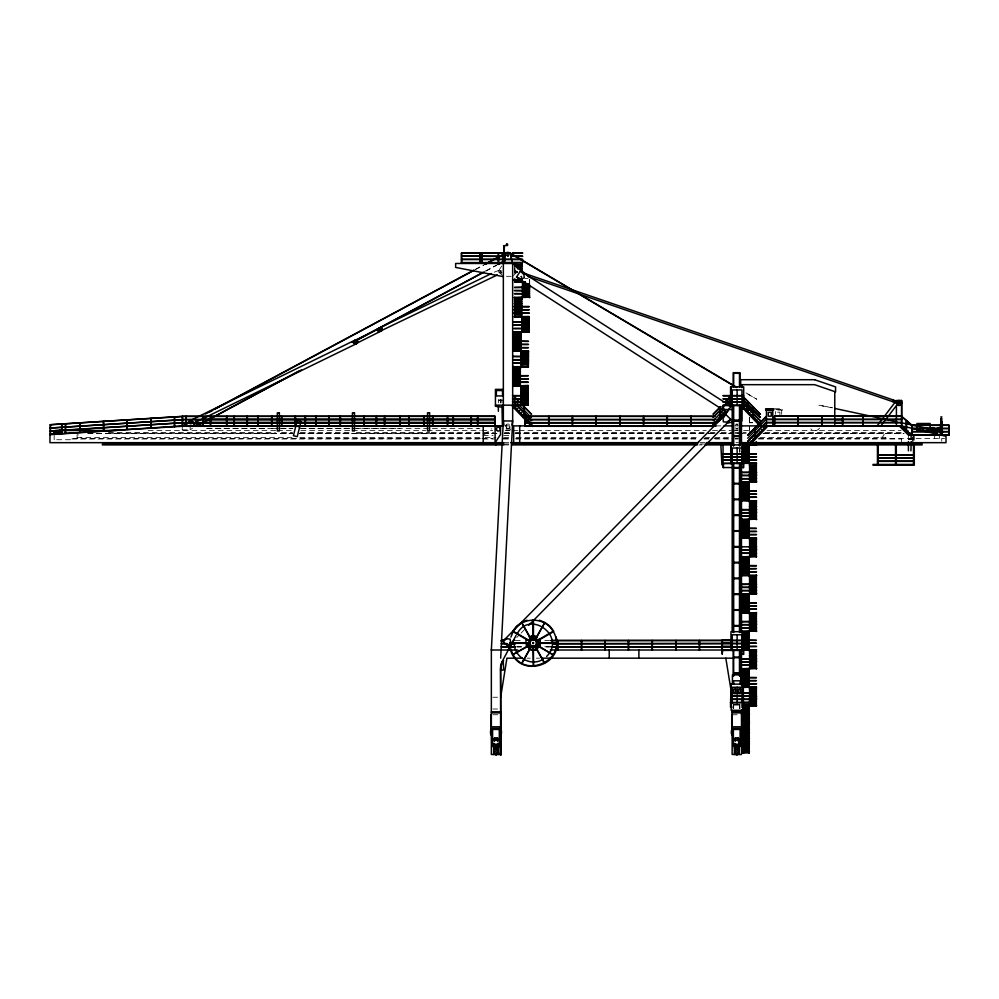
<?xml version="1.0" encoding="UTF-8"?>
<svg xmlns="http://www.w3.org/2000/svg" width="999" height="999" viewBox="0 0 999 999"><rect width="100%" height="100%" fill="white"/><g stroke="black" fill="none" stroke-linecap="round" stroke-linejoin="round"><path stroke-width="0.75" stroke-dasharray="5 3.75" d="M514.473 271.204C515.946 267.907 513.898 274.475 516.183 270.866M514.622 272.165L517.607 271.853M517.519 272.19L514.685 271.853M752.572 422.577L749.525 422.577M499.225 269.942L501.698 266.059M517.07 272.04L512.662 276.311M749.575 422.739L752.572 422.777M516.72 637.512L519.992 634.165M521.091 633.054L525.449 628.608M484.403 434.615L491.533 428.796M182.268 429.832L190.16 429.832L192.482 428.234M515.022 270.379L515.359 270.317M475.299 269.405L483.516 264.997M475.387 269.58L483.616 265.185M485.701 270.954L496.703 265.047M485.801 271.129L496.803 265.235M494.218 272.19L501.261 269.393A1.911 1.911 0 0 1 502.085 269.955M399.088 428.471L399.875 428.346M477.797 428.471L478.583 428.346M880.906 437.55L882.866 436.75L883.678 434.79L885.726 434.79L885.726 438.424M514.497 271.953L517.607 272.065M514.735 272.577L517.519 272.577M506.443 276.311L511.113 276.311M520.354 276.411L521.703 276.411M525.074 278.571L528.059 278.571M498.326 399.912L502.197 399.912M498.351 400.362L502.235 400.362M774.587 408.766L782.479 408.766L782.479 410.089L774.587 410.089M775.898 409.428L782.479 409.428M504.82 425.886L510.851 425.886M716.121 425.886L720.966 425.886M734.827 425.886L738.099 425.886M206.493 428.346L279.72 428.384M281.243 428.384L292.27 428.384M301.149 428.384L479.82 428.384M207.268 428.346L268.132 428.384M271.491 428.346L292.907 428.359M300.249 428.359L332.355 428.384M335.09 428.346L354.67 428.359M356.193 428.359L395.954 428.384M148.152 430.494L275.986 430.631M277.547 430.494L291.571 430.494M300.924 430.631L350.811 430.494M352.372 430.494L425.636 430.631M427.197 430.631L480.207 430.631M481.755 430.631L492.669 430.494M505.144 430.631L511.376 430.494M512.937 430.494L517.619 430.631M519.168 430.494L706.243 430.631M712.474 430.494L718.718 430.494M720.279 430.631L731.181 430.494M732.742 430.631L737.424 430.631M743.656 430.494L749.887 430.631M767.045 430.631L901.11 430.631M108.466 432.867L275.299 432.867M281.543 432.867L292.457 432.867M300.249 432.867L350.137 432.867M356.381 432.867L429.657 432.867M431.218 432.867L493.581 432.867M504.495 432.867L509.178 432.867M515.409 432.867L708.741 432.867M710.301 432.867L714.984 432.867M721.216 432.867L733.691 432.867M735.252 432.867L741.483 432.867M743.044 432.867L746.166 432.867M764.872 432.867L902.085 432.867M108.466 433.079L275.299 433.079M281.543 433.079L292.457 433.079M300.249 433.079L350.137 433.079M356.381 433.079L429.657 433.079M431.218 433.079L493.581 433.079M504.495 433.079L509.178 433.079M515.409 433.079L708.741 433.079M710.301 433.079L714.984 433.079M721.216 433.079L733.691 433.079M735.252 433.079L741.483 433.079M743.044 433.079L746.166 433.079M764.872 433.079L902.085 433.079M87.887 433.341L292.17 433.341M299.288 433.354L498.763 433.354M504.258 433.341L509.677 433.354M515.172 433.341L702.921 433.354M708.541 433.341L713.224 433.341M720.067 433.354L745.966 433.341M763.124 433.341L903.958 433.354M87.887 433.541L292.17 433.541M299.288 433.491L498.763 433.491M504.258 433.541L509.677 433.491M515.172 433.541L702.921 433.491M708.541 433.541L713.224 433.541M720.067 433.491L745.966 433.541M763.124 433.541L903.958 433.491M483.216 435.576L493.131 435.576M503.808 435.477L509.54 435.477M77.098 437.562L291.983 437.562M299.762 437.562L483.504 437.562M485.064 437.562L495.966 437.562M503.758 437.562L509.989 437.562M516.233 437.562L699.325 437.562M704.882 437.562L709.552 437.562M714.859 437.562L730.394 437.562M759.902 437.562L885.726 437.562M480.394 438.424L71.803 438.424L71.803 439.735L53.072 439.735M481.93 438.424L492.844 438.424M503.346 438.424L510.002 438.424M515.809 438.424L698.801 438.424M703.983 438.424L712.836 438.424M714.235 438.424L733.678 438.424M735.052 438.424L738.336 438.424M758.553 438.424L944.579 438.424M71.803 438.998L495.092 438.998M503.346 438.998L509.927 438.998M515.809 438.998L697.901 438.998M704.133 438.998L708.791 438.998M715.009 438.998L733.678 438.998M735.227 438.998L738.336 438.998M758.553 438.998L901.635 438.998M908.428 439.023L912.949 439.023M908.428 439.498L912.949 439.498M503.771 442.669L510.002 442.669M700.174 442.669L705.032 442.669M735.913 442.669L738.573 442.669M503.771 444.006L510.014 444.006M700.436 444.006L703.558 444.006M503.771 444.905L510.014 444.905M698.875 444.905L701.997 444.905M515.197 640.421L521.466 640.421M544.792 640.421L549.562 640.421M516.758 646.753L521.466 646.753M544.792 646.753L549.562 646.753M516.758 646.952L521.466 646.952M546.341 646.952L549.562 646.952M527.072 658.179L530.219 658.179M536.376 658.179L539.535 658.179M492.907 697.252L497.564 697.227M733.678 704.507L739.485 704.507M733.678 705.107L739.485 705.107M492.907 709.003L497.564 709.028M492.907 714.747L500.674 714.735M732.142 714.772L741.47 714.735M832.279 407.804L818.581 405.132L832.279 407.792M746.078 392.894L756.805 399.25L745.966 393.069M515.022 272.028L514.485 271.316M502.347 275.387L498.938 272.04M500.636 271.204L501.473 272.927M941.732 438.424L941.732 441.258M939.572 434.84L939.572 438.461M934.577 434.802L934.577 438.461M914.297 435.202L914.297 440.984M913.511 434.802L913.511 440.984M913.148 436.888L913.148 441.496M912.674 436.888L912.674 441.496M911.225 433.828L911.225 441.57M910.913 433.828L910.913 441.57M908.441 433.828L908.403 441.57M901.635 438.424L901.635 442.669M781.693 410.089L781.693 414.398M779.907 414.76L779.907 412.175L776.922 412.175L776.922 414.76M775.374 411.526L775.374 414.398M749.6 417.832L749.6 432.005M749.587 417.719L749.387 429.383M749.35 417.719L749.375 429.27M741.47 704.008L741.47 707.704M739.959 448.913L739.959 452.023M739.959 704.02L739.959 708.766M739.485 448.913L739.485 452.297M739.485 704.02L739.485 708.678M733.678 704.02L733.678 708.678M733.204 704.02L733.204 708.766M578.159 437.562L578.159 438.424M529.67 279.245L529.67 283.753M529.445 279.308L529.445 282.867M521.703 279.108L521.703 276.036L521.503 277.947M514.935 268.344L514.935 274.737M514.735 267.932L514.735 275.362M514.51 267.932L514.51 275.362M501.998 399.912L501.998 402.972M500.749 399.912L500.749 402.859M500.487 399.912L500.487 402.859M498.364 399.912L498.364 402.859M190.16 425.886L190.16 429.832M182.268 425.886L182.268 430.157M77.098 438.424L77.098 434.79L78.284 434.79A2.76 2.76 0 0 0 81.044 437.562M54.171 435.439L54.171 439.735M819.617 428.096A5.557 5.557 0 0 1 810.838 428.871M738.261 430.032A3.796 3.796 0 0 1 735.351 430.032M738.136 427.859A1.873 1.873 0 0 1 735.489 427.859M735.489 425.212A1.873 1.873 0 0 1 738.136 425.212M737.774 428.871A2.522 2.522 0 0 1 735.838 428.871M735.838 424.2A2.522 2.522 0 0 1 737.774 424.2M510.689 429.208A3.796 3.796 0 0 1 504.495 427.984M501.898 272.652A1.911 1.911 0 0 1 499.05 272.252A1.911 1.911 0 0 1 499.8 269.48M499.812 270.866C500.462 274.375 502.747 268.831 499.812 270.866M506.518 427.672A1.873 1.873 0 0 0 509.727 427.247A1.873 1.873 0 0 0 507.754 424.675A1.873 1.873 0 0 0 506.518 427.672M505.993 428.072A2.522 2.522 0 0 0 510.339 427.497A2.522 2.522 0 0 0 507.667 424.026A2.522 2.522 0 0 0 505.993 428.072"/><path stroke-width="1.5" d="M740.634 442.669L946.003 442.669L946.003 436.301L901.635 425.886L901.635 400.487L896.415 400.487L877.11 425.886M937.324 430.969C935.926 428.646 934.34 432.942 936.612 432.242M500.674 658.179L512.674 420.966L512.662 263.474L510.477 254.895A2.56 2.56 0 0 0 505.519 254.895L503.346 263.474L503.346 420.966L491.346 650.012L517.732 650.012M461.513 253.209L503.134 253.097L502.984 262.587M742.045 743.019L748.838 743.006M522.14 414.872L523.601 416.808M750.948 414.872L752.409 416.808M936.026 431.381C937.724 432.654 936.026 430.307 935.638 431.955M512.012 425.137L512.662 420.966L503.346 420.966L503.983 425.137M500.674 697.227L506.918 658.179L522.452 658.179M540.022 643.406L538.948 646.765M934.777 433.803L935.489 431.093L937.099 431.306M58.904 432.005L59.653 431.843L58.941 432.13M192.607 423.027L192.52 421.566M355.444 342.058L353.721 342.894L353.634 341.433A1.911 1.911 0 0 1 357.355 342.195L357.255 342.682A1.911 1.911 0 0 1 356.281 343.781L193.032 423.439M934.827 433.653L935.351 431.206M174.45 426.373L174.438 416.895L182.405 416.308L494.917 416.146L494.905 426.286M182.53 425.886L182.455 416.308L182.268 426.286L49.95 434.278L49.95 442.669L503.771 442.669M182.467 419.667L50.325 428.034L182.467 419.667L494.917 419.667M50.4 431.193L182.492 422.727L50.325 430.981M382.093 330.194L381.98 328.571M892.569 401.623L893.156 399.937M539.285 646.191L540.022 642.744L538.948 639.385M539.56 646.328L540.334 642.719L539.21 639.21M510.914 637.1L513.286 631.193M539.385 646.628L540.334 643.069L539.385 639.522M895.279 402.56L895.966 400.899M509.927 643.743L510.526 642.307M508.541 650.012L511.101 644.505M523.351 416.808L525.174 416.733M721.116 416.67L722.552 414.81M752.16 416.808L753.983 416.733L752.197 416.358M755.793 437.45L757.23 435.589M539.21 646.927L539.997 645.254M516.033 635.464L502.135 661.575L500.836 668.319M50.287 434.253L50.325 424.662L182.467 416.508M59.853 431.993L58.267 430.482L55.619 430.482L54.171 431.993L54.171 434.016L61.763 433.541L61.738 423.951L61.588 433.541M50.275 424.775L174.5 416.795M174.563 426.773L174.613 416.795M498.376 262.962L498.414 252.997L498.576 262.587M531.431 645.716L521.89 663.199L531.843 645.953M534.615 640.197L544.567 622.951L535.027 640.434M901.523 416.371L774.4 416.158M842.694 416.258L842.681 426.286M722.152 643.244L731.505 643.244M899.562 426.286L908.516 435.202L949.05 435.202L948.975 425.224L911.837 425.224M727.047 412.475L516.483 277.123L520.392 271.041L730.956 406.406M728.608 410.04L727.06 412.462L723.651 409.041L723.001 406.693L725.074 404.77L729.557 405.656M940.921 424.875C941.62 427.26 942.032 424.25 940.921 423.651L941.807 423.651L941.807 424.875M936.65 431.968L935.876 432.117M880.943 425.886L896.415 405.532L896.415 425.886M512.699 631.218L516.471 626.311L521.378 622.552L527.085 620.179M513.224 631.53C521.316 616.42 545.142 616.42 553.234 631.53M546.628 656.48C566.808 636.226 529.57 609.365 517.207 633.803M718.581 421.553L732.142 405.169M713.611 424.138L712.362 425.886M714.148 423.763C709.877 423.776 715.346 425.025 715.396 422.265M715.933 421.903C711.663 421.915 717.132 423.164 717.182 420.404M717.719 420.03C713.448 420.042 718.918 421.291 718.968 418.544M719.505 418.169C715.234 418.181 720.704 419.43 720.766 416.67M723.089 414.435C718.805 414.448 724.275 415.696 724.337 412.949M743.468 450.512L744.717 448.638M746.503 446.778L745.254 448.638M748.288 444.917L747.04 446.403L748.226 446.665M750.074 443.044L748.825 444.543L749.387 463.536M751.86 441.183L750.611 442.669L750.948 443.818M752.397 440.809C748.126 440.821 753.596 442.07 753.646 439.31M754.183 438.948C749.912 438.961 755.381 440.209 755.444 437.45M757.766 435.214C753.483 435.227 758.965 436.476 759.015 433.716M759.552 433.341C755.269 433.366 760.751 434.615 760.801 431.855M761.338 431.481C757.067 431.493 762.537 432.742 762.587 429.995M763.124 429.62C758.853 429.632 764.322 430.881 764.372 428.121M764.909 427.747C760.639 427.772 766.108 429.008 766.171 426.261M507.967 646.39L510.501 642.345L510.139 639.06L506.855 638.761L502.847 641.37L507.979 646.415L514.535 639.735M725.661 414.36L723.039 418.506L723.351 421.828L726.673 422.09L730.769 419.38L725.636 414.348L502.822 641.358L504.02 640.309M911.775 431.718L949.038 431.643L911.987 431.568M53.047 434.078L54.583 432.604L53.259 434.078M514.522 290.697L522.427 290.784M513.998 328.484L528.946 328.321M529.133 313.149L514.123 313.187M513.261 356.506L528.434 356.718M513.498 341.046L528.321 341.471M513.374 363.062L528.546 363.249M513.498 347.552L528.508 347.664L513.498 347.764M513.261 379.195L528.271 378.983M513.261 375.924L528.271 375.736M528.196 395.154L520.891 395.317M723.151 453.871L749.063 454.021M756.355 453.971L743.418 453.558M756.543 460.052L723.151 460.189M749.387 472.677L756.468 472.415M756.468 472.502L742.082 472.627M741.97 491.146L756.355 491.271M756.393 475.661L742.045 475.536M741.895 494.243L756.58 494.155L741.97 494.018M741.895 497.477L756.543 497.277M756.393 490.959L741.97 490.859M741.857 512.812L756.393 512.962M756.393 516.121L741.895 515.934L756.468 515.834M741.857 528.421L756.355 528.583M741.97 531.63L756.58 531.468M742.045 550.149L756.393 550.274M756.468 534.677L741.97 534.69M741.97 565.784L756.355 565.884M742.045 565.759L748.838 565.809M741.97 572.102L756.393 571.89M742.082 584.54L756.468 584.328M741.895 587.462L756.393 587.574M741.97 606.243L756.58 606.068L741.97 605.943M741.97 609.402L756.393 609.203M742.045 602.996L749.063 603.246M756.355 603.184L741.97 602.784M742.082 624.725L756.355 624.85M742.045 627.921L756.468 628.059M749.387 621.89L756.393 621.715M756.355 640.496L742.419 640.084M749.387 659.203L756.58 658.99L742.082 659.153M742.082 662.037L756.393 662.187M756.543 646.503L742.419 646.615M741.97 677.697L756.355 677.797M741.97 684.015L756.58 683.84M756.393 677.484L741.97 677.384M742.045 680.769L756.468 680.631L741.97 680.556M749.487 693.006L730.631 692.869M756.393 699.487L730.631 699.4M743.668 729.07L749.45 729.07M741.97 733.703L748.825 733.653M749.275 732.279L743.506 732.317M743.481 741.758L749.45 741.583M713.548 425.886L726.086 412.799M742.582 452.547L767.032 427.035L766.708 425.749M720.579 406.581L713.049 414.31L720.891 406.68M724.824 402.16L731.293 395.542M725.137 402.26L730.519 396.74M721.653 408.641L713.049 417.47L723.026 407.629M725.898 404.22L731.293 398.701M726.211 404.32L730.519 399.9M723.788 409.59L713.386 420.729M728.046 405.169L731.293 401.86M747.727 435.139L766.27 416.421L747.926 435.352M747.727 438.249L765.971 419.48M528.733 625.274L730.793 419.405M184.553 425.886L189.298 421.228M938.96 435.489L942.344 432.005L938.523 428.159L935.576 435.489M936.075 430.844L936.55 430.881M936.038 431.343L935.776 432.005M514.735 264.435L521.928 264.635M529.632 287.512L522.202 287.537M514.597 299.063L521.815 299.263M522.027 332.168L521.703 316.671M528.508 351.061L513.374 350.999L528.546 350.999L528.309 366.745L513.261 366.745M513.374 368.219L520.554 368.419M749.387 465.209L756.468 465.034M742.045 483.678L749.063 483.866M742.082 520.966L749.063 521.166M742.045 558.291L749.063 558.478M742.045 595.591L749.063 595.779M749.387 614.435L756.468 614.26M742.082 670.192L749.063 670.391M742.045 720.741L748.838 720.729M742.045 726.223L748.838 726.198M530.344 644.467L513.099 654.42L530.581 644.879M535.864 641.283L553.109 631.318M536.101 641.683L553.346 631.73M205.319 414.061L473.926 270.142M484.89 264.26L506.818 252.522M209.528 412.05L212.263 410.577M215.01 409.103L474.026 270.317M484.99 264.448L506.918 252.697M298.601 371.228L196.191 426.236L196.84 425.736A3.159 3.159 0 0 0 197.665 422.689L197.352 421.928A3.159 3.159 0 0 0 196.84 421.266M352.26 342.47L482.954 272.427M498.089 264.31L504.957 260.627M196.903 425.974L301.448 369.942M355.107 341.183L484.428 271.865M498.176 264.498L505.057 260.801M379.72 328.122L354.732 340.584A1.636 1.636 0 0 0 353.971 342.782A1.636 1.636 0 0 0 356.156 343.531L381.156 331.031M354.608 340.347L189.96 420.691L191.421 420.591M491.433 273.551L379.795 327.759A1.911 1.911 0 0 0 378.821 328.858L378.721 329.345A1.911 1.911 0 0 0 380.007 331.281L497.29 274.962M379.17 330.182L380.631 329.483L379.058 329.058M51.886 434.203C54.258 432.929 61.876 427.609 60.489 434.203M529.37 637.087L532.879 635.963L536.475 636.738M529.532 637.35L532.892 636.276L536.338 637.025M501.136 641.121L506.88 638.473M49.975 434.677L182.268 425.886L187.762 423.551M529.67 636.912L533.229 635.963L536.775 636.912M542.707 659.49C530.781 666.87 513.836 657.092 514.26 643.069M529.97 636.738L533.578 635.963L537.087 637.087M530.119 637.025L533.553 636.276L536.913 637.35M356.281 343.781L354.82 343.868A1.911 1.911 0 0 1 353.534 341.92M513.086 395.691L531.63 414.373L513.349 395.716M513.086 398.863L531.331 417.632M742.969 396.803L760.439 414.373L742.232 395.592M760.102 420.791L742.232 401.923M726.997 423.251L732.142 422.077M394.418 426.011L334.365 425.861M941.358 424.925L941.358 425.711M938.523 428.746L938.523 429.533M513.811 325.199L528.933 325.087M513.261 382.355L528.184 382.355M756.468 478.833L741.895 478.696L756.468 478.533M756.393 528.271L741.97 528.171M756.393 531.431L741.97 531.331M756.393 565.571L741.97 565.471M756.393 602.946L741.97 602.984M741.895 627.847L756.468 627.747M756.393 640.259L551.011 640.421M535.302 649.55L531.793 649.725M535.402 649.85L531.718 650.037M477.797 426.011L478.583 425.886M524.487 416.733L524.288 406.968L524.1 416.733M747.939 411.263L747.727 401.486L747.552 411.263M752.946 406.993L753.271 416.733M532.317 639.822L534.128 639.822M534.128 646.328L532.317 646.328M935.951 430.831L936.662 430.844M535.064 649.937L531.381 649.937M529.058 322.128L513.998 322.252M756.393 453.733L723.051 453.771M756.468 502.347L749.412 502.335M756.468 539.647L749.412 539.635M756.468 576.947L749.412 576.947M756.468 651.56L749.412 651.56M756.468 688.873L749.412 688.86M534.665 649.725L531.143 649.55M748.838 500.524L749.6 500.524L749.6 519.542M748.838 537.824L749.6 537.824L749.787 556.855M749.6 538.199L748.838 538.199L748.838 519.168M749.6 575.499L748.838 575.499L748.838 556.48M748.838 649.737L749.6 649.737L749.787 668.768M748.838 687.05L749.6 687.05L749.6 706.068M749.6 687.424L748.838 687.424L748.838 668.393M503.583 245.654L504.67 245.654M503.583 246.778L504.67 246.778M512.45 252.997L522.602 252.997M512.45 253.209L522.602 253.209M512.45 256.156L522.602 256.156M512.45 256.368L522.602 256.368M522.602 259.315L461.438 259.415L522.602 259.528M461.451 262.587L522.827 262.587L461.451 262.962L461.451 253.097L503.196 253.097L503.346 262.962M514.735 264.885L521.703 264.885M516.108 266.421L521.703 266.421M516.133 266.808L521.703 266.808M517.47 268.344L521.703 268.344M517.494 268.731L521.928 268.856M520.354 270.654L521.703 270.654M514.735 279.87L521.703 279.87M512.662 280.032L521.041 280.032M514.735 280.257L521.703 280.257M525.349 281.793L514.497 281.793L525.262 282.18M528.071 283.716L522.477 283.716L528.046 284.103M529.445 285.639L522.477 286.026L529.445 286.026M514.522 287.25L522.277 287.25M522.427 287.487L514.635 287.675M522.202 288.074L529.67 288.074M529.445 289.485L522.477 289.86L529.445 289.86M514.522 290.409L522.277 290.409M529.445 291.396L522.477 291.783L529.445 291.783M529.445 293.319L522.477 293.706L529.445 293.706M514.522 293.569L522.277 293.569M514.522 293.781L522.277 293.781M529.445 295.242L522.477 295.629L529.445 295.629M514.635 299.5L521.59 299.5M514.635 301.036L521.59 301.036M514.635 301.423L521.59 301.423M514.635 302.959L521.59 302.959M514.41 303.471L521.815 303.471M514.635 304.882L521.59 304.882M514.635 305.269L521.59 305.269M514.123 306.468L529.045 306.468M514.123 306.681L528.946 306.893M514.635 307.192L521.59 307.192M514.635 308.728L521.59 308.728M514.41 309.116L521.815 309.116M514.123 309.715L529.045 309.715M514.123 309.927L529.045 309.927M514.635 310.652L521.59 310.652M514.635 311.026L521.59 311.026M514.635 312.562L521.703 312.837M514.123 312.974L529.045 312.974M514.635 314.485L521.59 314.485M514.635 314.872L521.59 314.872M513.886 332.168L529.058 332.168L529.17 316.795M529.17 316.745L513.998 316.795L528.946 316.471M521.977 318.331L528.946 318.331M521.977 318.718L528.946 318.718M521.977 320.254L528.946 320.254M521.977 320.642L528.946 320.642M514.01 321.84L528.933 321.84M521.977 322.565L528.946 322.565M521.977 324.101L528.946 324.101M521.977 324.475L528.946 324.475M528.933 325.299L513.973 325.199M521.977 326.011L528.946 326.011M521.977 326.398L528.946 326.398M521.977 327.934L528.946 327.934M514.01 328.559L529.17 328.659M521.977 329.857L528.946 329.857M521.977 330.244L528.946 330.244M513.773 332.105L529.17 332.168M513.998 333.703L520.966 333.703M513.998 334.091L520.966 334.091M513.998 335.627L520.966 335.627M513.998 336.014L520.966 336.014M513.998 337.55L520.966 337.55M513.773 338.049L521.191 338.049M513.998 339.46L520.966 339.46M513.998 339.847L520.966 339.847M513.498 341.258L528.546 341.258M513.998 341.77L520.966 341.77M513.998 343.306L520.966 343.306M513.773 343.693L521.191 343.693M513.498 344.305L528.546 344.443L513.498 344.518M513.998 345.229L520.966 345.229M513.998 345.617L520.966 345.617M513.998 347.153L521.103 347.227M513.998 349.076L520.966 349.076M513.998 349.463L520.966 349.463M521.353 352.909L528.309 352.909M521.353 353.296L528.309 353.296M521.353 354.832L528.309 354.832M521.353 355.219L528.309 355.219M513.386 356.418L528.309 356.418M521.353 357.142L528.309 357.142M521.353 358.678L528.309 358.678M521.353 359.066L528.309 359.066M513.386 359.677L528.309 359.677M513.386 359.89L528.546 359.99M521.353 360.602L528.309 360.602M521.066 361.114L528.533 361.114M521.353 362.525L528.309 362.525M513.386 362.924L528.309 362.899M521.353 364.448L528.309 364.448M521.353 364.822L528.309 364.822M513.149 366.695L528.546 366.745M513.374 368.668L520.329 368.668M513.374 370.204L520.329 370.204M513.374 370.592L520.329 370.592M513.374 372.127L520.329 372.127M513.374 372.515L520.329 372.515M733.678 373.301L739.485 373.301M513.374 374.051L520.329 374.051M513.374 374.438L520.329 374.438M513.261 375.636L528.184 375.636M513.374 375.974L520.329 375.974M513.374 376.348L520.329 376.348M513.374 377.897L520.329 377.897M513.149 378.271L520.554 378.271M513.261 378.883L528.184 378.883M513.374 379.807L520.329 379.807M513.374 380.194L520.329 380.194M513.374 381.73L520.329 381.73M513.261 382.142L528.184 382.142M513.374 383.653L520.329 383.653M513.374 384.041L520.329 384.041M520.929 387.45L528.109 387.45M521.116 387.887L528.071 387.887M503.346 389.373L495.442 389.373L495.442 406.268L503.346 407.367M521.116 389.423L528.071 389.423M521.116 389.797L528.071 389.797M521.116 391.346L528.071 391.346M520.891 391.845L528.296 391.845M521.116 393.256L528.071 393.256M521.116 393.643L528.071 393.643M512.562 395.579L528.271 395.579M723.151 395.579L743.506 395.579M512.562 395.791L528.271 395.791M723.151 395.791L743.506 395.791M521.116 397.103L528.071 397.103M520.891 397.49L528.309 397.49M512.562 398.751L528.271 398.751M723.151 398.751L743.506 398.751M512.562 398.951L528.271 398.951M723.151 398.951L743.506 398.951M521.116 399.413L528.071 399.413M521.116 400.949L528.071 400.949M521.116 401.336L528.071 401.336M512.562 401.91L528.271 401.91M723.151 401.91L743.506 401.91M512.562 402.11L528.271 402.11M723.151 402.11L743.506 402.11M521.116 402.872L528.071 402.872M521.116 403.246L528.071 403.246M521.116 404.795L528.071 404.795M495.442 405.169L528.309 405.169L512.662 405.544L512.337 406.318L531.143 425.949L532.33 425.949L531.081 424.2M743.693 405.169L723.051 405.169L723.051 409.503L732.142 409.503M723.051 405.569L743.293 405.569M514.448 407.03C518.731 407.043 513.249 408.291 513.199 405.544M743.256 407.03L745.042 407.03L743.256 407.405M516.233 408.903C520.516 408.916 515.047 410.164 514.985 407.405M745.042 408.903C749.325 408.916 743.855 410.164 743.793 407.405M741.47 409.103L743.693 409.103L743.693 386.85L730.556 386.85L730.556 405.169M765.671 409.615L773.576 409.615M518.031 410.764C522.302 410.776 516.833 412.025 516.77 409.278M746.827 410.764C751.111 410.776 745.641 412.025 745.579 409.278M519.817 412.624C524.088 412.649 518.618 413.886 518.568 411.138M748.626 412.624C752.896 412.649 747.427 413.886 747.364 411.138M521.603 414.498C525.874 414.51 520.404 415.759 520.354 412.999M750.411 414.498C754.682 414.51 749.213 415.759 749.163 412.999M524.95 416.308L714.66 416.308M721.303 416.296L719.505 416.296L721.303 416.67M774.362 416.258L901.523 416.158M182.33 416.408L495.029 416.408M523.389 416.358L714.76 416.408M940.783 416.933L941.945 416.933M753.983 418.231C758.253 418.244 752.784 419.493 752.734 416.733M525.174 418.593L526.96 418.231L525.174 418.231L523.926 416.733M202.997 419.305L494.917 419.305M766.845 419.318L901.523 419.318M182.405 419.468L494.917 419.505M524.95 419.468L714.66 419.468M766.845 419.53L901.523 419.53M524.95 419.667L714.66 419.667M834.789 419.667L842.582 419.667M526.96 420.092C531.243 420.104 525.774 421.353 525.711 418.593M733.678 420.092L739.485 420.092M755.768 420.092C760.052 420.104 754.57 421.353 754.52 418.593M906.33 420.616L906.543 431.343M733.678 420.704L739.485 420.704M732.142 420.966L741.87 420.966L741.87 408.866M941.945 435.314L941.945 421.728L940.783 421.728L940.783 434.765M528.746 421.953C533.029 421.965 527.559 423.214 527.497 420.467M757.554 421.953C761.837 421.965 756.368 423.214 756.305 420.467M941.945 422.327L940.783 422.327L941.945 422.44L941.895 421.728M202.997 422.465L297.739 422.465M300.811 422.465L494.917 422.465M766.845 422.477L901.523 422.477M182.405 422.627L494.917 422.664M524.95 422.627L714.66 422.627M766.845 422.689L901.523 422.689M182.43 422.827L494.917 422.827M524.95 422.827L714.66 422.827M834.789 422.827L842.582 422.827M530.544 423.826C534.815 423.838 529.345 425.087 529.283 422.327M759.34 423.826C763.623 423.838 758.154 425.087 758.091 422.327M940.783 424.288L941.945 424.288M949.05 425.324L911.837 425.424L901.373 416.346M182.268 425.886L503.346 425.886M716.295 425.886L513.661 425.886L513.661 442.669M723.913 425.886L733.428 425.886M740.908 425.886L901.635 425.886M206.543 425.861L268.431 425.886M270.766 425.861L295.654 425.874M298.763 425.874L332.655 425.886M502.397 425.986L501.998 406.044M182.268 426.286L495.092 426.286M714.809 426.286L524.95 426.286L524.95 416.408M949.05 434.802L910.189 434.802L901.635 426.286L759.952 425.749M755.232 437.45L754.869 427.684L754.869 437.45M931.493 427.709L933.865 427.709M911.837 428.384L949.038 428.484L911.837 428.583M915.933 429.133L919.929 429.133M935.888 430.319L927.522 430.319L927.522 427.847L922.676 427.847L922.676 430.631M116.97 430.494L59.291 430.494M918.256 430.631L938.523 430.494M60.14 432.817L61.938 432.817M54.733 433.067L56.881 433.067M60.14 433.129L61.414 433.129M733.678 435.901L739.485 435.901M733.678 436.501L739.485 436.501M755.981 437.075L754.183 437.45L755.981 437.45M510.714 442.669L698.626 442.669M706.405 442.669L733.254 442.669M750.611 443.044L748.825 442.669M750.898 443.069L756.355 443.069M503.771 444.006L102.398 444.006L102.398 444.905L503.771 444.905M511.575 444.006L697.314 444.006M705.119 444.006L731.655 444.006M741.021 444.006L922.089 444.006L922.089 444.905L705.119 444.905M742.082 444.555L756.593 444.93M511.575 444.905L697.314 444.905M742.082 446.428L749.063 446.353M742.082 446.803L748.838 446.803M742.082 448.289L748.838 448.289M742.082 448.663L748.838 448.663M743.406 450.162L748.838 450.162M742.931 450.512L749.063 450.649M908.403 450.836L908.403 441.57M910.913 450.836L911.225 441.57M742.082 452.023L748.838 452.023M742.082 452.397L748.838 452.397M742.082 454.258L748.838 454.258M878.233 454.845L913.511 454.845M878.233 455.057L913.511 455.057M742.082 455.756L748.838 455.756M742.082 456.131L749.063 456.131M723.151 456.83L756.58 456.855L723.151 457.03M742.082 457.617L748.838 457.617M742.082 457.992L748.838 457.992M878.233 458.017L913.511 458.017M878.233 458.216L913.511 458.216M742.082 459.478L748.838 459.478M723.151 459.99L756.455 459.877M878.233 461.176L913.511 461.176M742.082 461.351L748.838 461.351M878.233 461.376L913.511 461.376M742.082 461.725L748.838 461.725M723.051 463.249L756.58 463.211L723.051 463.648M914.297 464.435L872.976 464.435L872.976 465.134L914.297 465.134L914.297 442.669M749.6 465.447L756.355 465.447M749.6 466.945L756.355 466.945M733.678 467.495L739.485 467.495M749.6 467.32L756.355 467.32M732.142 467.544L723.051 467.569L723.051 442.669M741.47 467.569L743.693 467.569L743.693 463.249M733.678 468.106L739.485 468.106M749.6 468.806L756.355 468.806M749.6 469.18L756.355 469.18M749.6 470.679L756.355 470.679M749.6 471.053L756.355 471.053M741.982 472.215L756.468 472.215M749.6 472.914L756.355 472.914M749.6 474.4L756.355 474.4M749.387 474.775L756.58 474.775M741.982 475.374L756.468 475.374M749.6 476.273L756.355 476.273M749.6 476.648L756.355 476.648M749.6 478.134L756.355 478.134M749.6 480.007L756.355 480.007M749.6 480.369L756.355 480.369M733.678 483.304L739.485 483.304M733.678 483.903L739.485 483.903M742.082 484.103L748.838 484.103M742.082 485.601L748.838 485.601M742.082 485.976L748.838 485.976M742.082 487.462L748.838 487.462M742.082 487.837L748.838 487.837M742.082 489.323L748.838 489.323M742.082 489.697L748.838 489.697M742.082 491.57L748.838 491.57M742.082 493.056L748.838 493.056M741.857 493.431L749.063 493.431M742.082 494.93L748.838 494.93M742.082 495.292L748.838 495.292M742.082 496.79L748.838 496.79M741.97 497.19L756.455 497.19M742.082 498.651L748.838 498.651M733.678 499.1L739.485 499.1M742.082 499.025L748.838 499.025M733.678 499.7L739.485 499.7M741.857 500.524L756.58 500.886L742.082 500.524M749.6 502.759L756.355 502.759M749.6 504.245L756.355 504.245M749.6 504.62L756.355 504.62M749.6 506.118L756.355 506.118M749.375 506.605L756.58 506.605M749.6 507.979L756.355 507.979M749.6 508.354L756.355 508.354M741.982 509.515L756.468 509.515M749.412 509.79L756.58 509.765L742.082 509.927M749.6 510.214L756.355 510.214M749.6 511.713L756.355 511.713M749.387 512.087L756.58 512.087M741.982 512.674L756.468 512.674M749.6 513.573L756.355 513.573M749.6 513.948L756.355 513.948M733.678 514.897L739.485 514.897M733.678 515.496L739.485 515.496M749.6 515.447L756.355 515.447M749.6 517.307L756.355 517.307M749.6 517.682L756.355 517.682M742.082 521.416L748.838 521.416M742.082 522.902L748.838 522.902M742.082 523.276L748.838 523.276M742.082 524.762L748.838 524.762M742.082 525.137L748.838 525.137M742.082 526.635L748.838 526.635M742.082 527.01L748.838 527.01M742.082 528.871L748.838 528.871M742.082 530.369L748.838 530.369M733.678 530.706L739.485 530.706M741.857 530.731L749.063 530.731M733.678 531.306L739.485 531.306M742.082 532.23L748.838 532.23M742.082 532.604L748.838 532.604M742.082 534.09L748.838 534.09M741.97 534.49L756.455 534.49M742.082 535.963L748.838 535.963M742.082 536.338L748.838 536.338M741.857 537.824L756.58 538.199L742.082 537.824M749.6 540.059L756.355 540.059M749.6 541.558L756.355 541.558M749.6 541.933L756.355 541.933M749.6 543.419L756.355 543.419M749.6 543.793L756.355 543.793M749.6 545.279L756.355 545.279M749.6 545.654L756.355 545.654M733.678 546.503L739.485 546.503M741.982 546.828L756.468 546.828M733.678 547.102L739.485 547.102M749.412 547.102L756.468 547.027M749.6 547.527L756.355 547.527M749.6 549.013L756.355 549.013M749.387 549.388L756.58 549.388M741.982 549.987L756.468 549.987M749.6 550.886L756.355 550.886M749.6 551.248L756.355 551.248M749.6 552.747L756.355 552.747M756.468 553.146L741.857 553.271L756.468 553.446M749.6 554.607L756.355 554.607M749.6 554.982L756.355 554.982M741.857 556.855L756.593 556.48L742.082 556.793M742.082 558.716L748.838 558.716M742.082 560.202L748.838 560.202M742.082 560.576L748.838 560.576M742.082 562.075L748.838 562.075M733.678 562.3L739.485 562.3M741.87 562.574L749.063 562.574M733.678 562.899L739.485 562.899M742.082 563.936L748.838 563.936M742.082 564.31L748.838 564.31M742.082 566.171L748.838 566.171M742.082 567.669L748.838 567.669M741.857 568.044L749.063 568.044M741.97 568.631L756.455 568.631L741.97 568.843M742.082 569.53L748.838 569.53M742.082 569.905L748.838 569.905M742.082 571.403L748.838 571.403M741.97 571.79L756.455 571.79M742.082 573.264L748.838 573.264M742.082 573.638L748.838 573.638M741.857 575.499L756.58 575.449L741.857 575.499L742.082 556.48M749.6 577.372L756.355 577.372M733.678 578.109L739.485 578.109M733.678 578.708L739.485 578.708M749.6 578.858L756.355 578.858M749.6 579.233L756.355 579.233M749.6 580.731L756.355 580.731M749.6 581.093L756.355 581.093M749.6 582.592L756.355 582.592M749.6 582.966L756.355 582.966M741.982 584.128L756.468 584.128M749.6 584.827L756.355 584.827M749.6 586.326L756.355 586.326M749.387 586.7L756.58 586.7M741.982 587.287L756.468 587.287M749.6 588.186L756.355 588.186M749.6 588.561L756.355 588.561M749.6 590.047L756.355 590.047M756.468 590.446L741.857 590.584L756.468 590.746M749.6 591.92L756.355 591.92M749.6 592.295L756.355 592.295M733.678 593.906L739.485 593.906M733.678 594.505L739.485 594.505M742.082 596.016L748.838 596.016M742.082 597.514L748.838 597.514M742.082 597.889L748.838 597.889M742.082 599.375L748.838 599.375M741.87 599.875L749.063 599.875M742.082 601.248L748.838 601.248M742.082 601.623L748.838 601.623M742.082 603.483L748.838 603.483M742.082 604.969L748.838 604.969M741.857 605.344L749.063 605.344M742.082 606.843L748.838 606.843M742.082 607.217L748.838 607.217M742.082 608.703L748.838 608.703M741.97 609.103L756.455 609.103M733.678 609.702L739.485 609.702M733.678 610.302L739.485 610.302M742.082 610.576L748.838 610.576M742.082 610.938L748.838 610.938M749.387 612.749L748.838 593.781M756.355 612.749L741.857 612.812L742.082 593.781M741.857 612.812L756.58 612.812M749.6 614.672L756.355 614.672M749.6 616.171L756.355 616.171M749.6 616.533L756.355 616.533M749.6 618.031L756.355 618.031M749.6 618.406L756.355 618.406M749.6 619.892L756.355 619.892M749.6 620.267L756.355 620.267M741.982 621.428L756.468 621.428M749.6 622.14L756.355 622.14M749.6 623.626L756.355 623.626M749.387 624L756.58 624M741.982 624.587L756.468 624.587M733.678 625.511L739.485 625.511M749.6 625.486L756.355 625.486M749.6 625.861L756.355 625.861M733.678 626.111L739.485 626.111M749.6 627.36L756.355 627.36M749.6 629.22L756.355 629.22M749.6 629.595L756.355 629.595M742.082 632.954L749.063 632.879M742.082 633.329L748.838 633.329M748.838 634.815L732.267 634.79L732.267 650.411M742.082 635.189L748.838 635.189M742.082 636.688L748.838 636.688M742.082 637.062L748.838 637.062M742.082 638.548L748.838 638.548M742.082 638.923L748.838 638.923M528.995 639.772L537.624 639.772L537.624 648.963M731.505 640.084L722.09 640.184L722.09 651.51M504.295 640.421L501.173 640.421L504.295 640.634M537 640.421L540.197 640.421M537 640.634L540.197 640.634M551.011 640.634L743.531 640.634M742.082 640.784L748.838 640.784M742.082 642.282L748.838 642.282M742.082 642.657L749.063 642.657M510.127 642.832L530.032 642.844M536.413 642.844L556.318 643.319L536.413 643.306M510.127 643.306L530.032 643.319M742.419 643.244L756.455 643.244L552.572 643.593M507.405 643.593L501.173 643.593L507.405 643.793M510.526 643.593L515.222 643.593M526.098 643.593L529.27 643.593M537 643.593L540.197 643.593M510.526 643.793L515.222 643.793M526.098 643.793L529.27 643.793M537 643.793L540.197 643.793M552.572 643.793L743.531 643.793M742.082 644.143L748.838 644.143M742.082 644.517L748.838 644.517M742.082 646.016L748.838 646.016M731.505 646.403L722.09 646.503L731.505 646.615M742.082 646.378L756.455 646.403M515.222 646.753L501.173 646.753L515.222 646.952M528.995 646.865L540.109 646.753M551.011 646.753L743.531 646.753M527.659 646.952L538.636 646.952M551.011 646.952L743.531 646.952M528.995 647.851L530.094 647.851M536.525 647.851L537.624 647.851M742.082 647.876L748.838 647.876M742.082 648.251L748.838 648.251M721.977 649.737L732.517 649.737M742.082 649.737L756.58 649.737L742.082 650.112M550.299 650.012L743.693 650.012L743.693 654.333L741.47 654.333M721.977 650.112L732.517 650.112M722.227 650.411L743.693 650.411M749.6 651.972L756.355 651.972M749.6 653.471L756.355 653.471M749.6 653.846L756.355 653.846M749.6 655.332L756.355 655.332M749.375 655.831L756.58 655.831M733.678 657.105L739.485 657.105M749.6 657.205L756.355 657.205M733.678 657.704L739.485 657.704M749.6 657.579L756.355 657.579M542.569 658.179L732.142 658.179M741.982 658.741L756.468 658.741M749.6 659.44L756.355 659.44M749.6 660.926L756.355 660.926M749.387 661.301L756.58 661.301M741.982 661.9L756.468 661.9M749.6 662.799L756.355 662.799M749.6 663.174L756.355 663.174M749.6 664.66L756.355 664.66M756.468 665.059L741.895 665.234L756.468 665.359M749.6 666.533L756.355 666.533M749.6 666.895L756.355 666.895M500.574 668.319L501.098 754.894M500.574 670.017L503.658 670.017L503.234 660.626A9.103 9.103 0 0 0 500.574 667.07L500.574 754.894M742.082 670.629L748.838 670.629M742.082 672.127L748.838 672.127M742.082 672.502L748.838 672.502M733.678 672.914L739.485 672.914M733.678 673.513L739.485 673.513M742.082 673.988L748.838 673.988M742.082 674.362L748.838 674.362M742.082 675.848L748.838 675.848M742.082 676.223L748.838 676.223M742.082 678.096L748.838 678.096M742.082 679.582L748.838 679.582M741.857 679.957L749.063 679.957M742.082 681.455L748.838 681.455M742.082 681.817L748.838 681.817M742.082 683.316L748.838 683.316M741.97 683.716L756.455 683.716M748.838 685.177L742.082 685.177L742.082 668.393M742.082 685.551L748.838 685.551M742.082 687.05L756.58 687.05L742.082 687.424M730.956 687.137L730.494 707.117L732.142 707.117M743.293 687.137L743.693 753.084L743.88 702.834M749.6 689.285L756.355 689.285M749.6 690.771L756.355 690.771M749.6 691.146L756.355 691.146M749.6 692.644L756.355 692.644M730.631 693.081L756.355 693.019M749.6 694.505L756.355 694.505M749.6 694.879L756.355 694.879M730.631 696.028L756.468 696.041M730.631 696.241L756.58 696.291L749.412 696.328M749.6 696.74L756.355 696.74M749.6 698.239L756.355 698.239M749.387 698.613L756.58 698.613M730.631 699.2L756.468 699.2M749.6 700.099L756.355 700.099M749.6 700.474L756.355 700.474M749.6 701.972L756.355 701.972M730.494 702.459L756.355 702.347M730.494 702.846L749.537 702.459M749.6 703.833L756.355 703.833M743.693 704.32L756.355 704.208M743.693 704.695L749.262 704.695M743.331 705.694L756.593 705.694L743.331 706.068M743.693 706.555L749.262 706.555M743.406 707.567L748.838 707.492M743.431 707.941L749.262 708.054M743.693 708.428L749.262 708.428M743.406 709.427L748.838 709.427M749.262 709.914L742.082 709.802L742.082 753.084L742.269 709.802M743.693 710.289L749.262 710.289M742.082 711.3L748.838 711.3M491.346 711.788L500.674 711.788M732.142 711.788L741.47 711.788M741.87 711.788L749.3 711.738M743.693 712.162L749.262 712.162M491.346 712.861L500.674 712.861M732.142 712.861L741.47 712.861M742.082 713.161L748.838 713.161M742.082 713.536L749.262 713.648M743.481 714.023L749.487 714.023M742.082 715.022L748.838 715.022M742.082 715.396L748.838 715.396M743.693 715.509L749.262 715.509M743.693 715.883L749.262 715.883M742.082 716.895L748.838 716.895M741.857 717.27L749.063 717.27M743.693 717.382L749.262 717.382M743.693 717.757L749.262 717.757M742.082 718.756L748.838 718.756M742.082 719.13L748.838 719.13M743.506 719.317L749.3 719.317M743.693 719.617L749.262 719.617M742.082 720.991L748.838 720.991M743.693 721.116L749.262 721.116M743.481 721.478L749.487 721.478M742.082 722.489L748.838 722.489M742.082 722.864L748.838 722.864M743.693 722.976L749.262 722.976M743.481 723.301L749.487 723.301M743.693 723.351L749.262 723.351M743.693 724.125L749.262 724.125M742.082 724.35L748.838 724.35M741.857 724.725L749.063 724.725M743.693 724.837L749.262 724.837M743.693 725.212L749.262 725.212M742.082 726.585L748.838 726.585M500.674 726.81L491.346 726.81L491.358 649.525M743.693 726.71L749.262 726.71M743.693 727.085L749.262 727.085M742.082 728.084L748.838 728.084M742.082 728.458L748.838 728.458M743.506 728.646L749.3 728.646M742.082 729.944L748.838 729.944M742.082 730.319L748.838 730.319M743.693 730.431L749.262 730.431M743.693 730.806L749.262 730.806M742.082 731.817L748.838 731.817M742.082 732.192L748.838 732.192M743.481 732.617L749.487 732.617M742.082 734.053L748.838 734.053M749.3 734.115L743.481 734.302M743.693 734.54L749.262 734.54M742.082 735.539L748.838 735.539M741.857 735.963L749.05 735.963M743.693 736.038L749.262 736.038M743.693 736.4L749.262 736.4M742.082 737.412L748.838 737.412M742.082 737.786L748.838 737.786M494.58 737.899L497.452 737.899M735.376 737.899L738.249 737.899M743.693 737.899L749.262 737.899M743.468 738.398L749.487 738.398M492.582 738.711L499.3 738.711M733.378 738.711L740.097 738.711M742.082 739.272L748.838 739.272M742.082 739.647L748.838 739.647M743.693 739.76L749.262 739.76M743.693 740.134L749.262 740.134M493.793 740.346L498.239 740.346M734.602 740.346L739.035 740.346M742.082 741.146L748.838 741.146M742.082 741.508L748.838 741.508M743.693 742.007L749.262 742.007M501.198 742.719L500.399 742.719L500.399 754.645L501.198 754.645M741.857 743.418L749.262 743.493M743.481 743.868L749.487 743.868M493.793 744.23L498.239 744.23M734.602 744.23L739.035 744.23M742.082 744.867L748.838 744.867M494.08 745.254L497.964 745.254M734.877 745.254L738.761 745.254M742.082 745.242L749.262 745.354M494.43 745.604L497.589 745.604M743.693 745.729L749.262 745.729M736.063 746.54L733.378 746.54L733.378 729.457L740.097 729.457L740.097 746.54M742.082 746.74L748.838 746.74M742.082 747.115L749.262 747.227M743.693 747.602L749.262 747.602M493.643 748.513L498.376 748.513L498.389 745.891L493.643 745.891L493.631 754.507M734.452 748.513L739.185 748.513L739.173 754.507M742.082 748.601L748.838 748.601M742.082 749L749.262 749.088M743.693 749.462L749.262 749.462M742.082 750.461L748.838 750.461M742.082 750.836L749.262 750.961M743.481 751.323L749.487 751.323M741.857 752.434L749.05 752.434M742.082 752.709L748.838 752.709M500.399 752.959L501.198 752.959M500.674 754.482L491.346 754.482L491.346 728.296M741.857 538.199L742.082 519.168M479.383 426.011L481.356 426.061M395.629 426.011L397.115 426.061M332.03 426.011L333.529 426.061M267.807 426.011L269.305 426.061M521.103 351.061L521.403 366.745M898.888 403.783L528.296 276.586M756.468 621.64L742.082 621.84M503.346 276.648L455.644 267.42L455.644 263.474L512.662 263.474L528.871 276.511M499.562 426.136L498.326 425.886A3.222 3.222 0 0 0 497.102 426.136M726.96 403.858L730.856 404.682M834.777 408.441L896.702 421.74M901.235 422.714L937.487 430.507A1.798 1.798 0 0 0 935.526 430.119L934.552 431.093L934.939 433.054A1.798 1.798 0 0 0 936.9 433.441M295.854 425.886L299.688 426.848M523.076 272.914L899.5 402.122C900.998 403.396 897.751 405.045 899.025 401.96M539.36 620.179L545.079 622.552L549.987 626.311L553.746 631.218M516.495 277.11L521.141 278.846L524.288 277.847L523.901 274.55L520.379 271.054M513.336 631.318L530.581 641.271M536.101 644.455L553.109 654.832L535.864 644.879M513.099 631.73L530.344 641.683M510.039 253.009L736.688 387.325M509.94 253.184L736.588 387.512M737.587 748.513L739.185 749.824M735.027 748.513L739.185 751.91M734.452 750.124L739.185 753.983M734.452 752.21L737.237 754.482M496.79 748.513L498.376 749.824M494.23 748.513L498.376 751.91M493.643 750.124L498.376 753.983M493.643 752.21L496.441 754.482M901.51 416.183L911.987 425.249M742.232 398.763L760.439 417.532L742.969 399.962M743.281 403.022L760.414 420.691M743.231 408.504L759.952 425.949L761.138 425.949L759.877 424.2M724.188 410.676L725.961 412.962M192.57 421.69L195.017 425.886M948.863 425.424L948.85 434.802M722.277 640.634L722.227 654.333L722.627 650.411M531.83 640.197L521.878 622.951L531.418 640.434M535.027 645.716L544.567 663.199L534.615 645.953M50.45 424.662L50.487 434.253M377.098 329.433L378.559 332.355M356.843 339.535L358.304 342.457M526.448 645.254L527.235 646.927M526.361 644.917L527.072 646.628M510.914 649.05C520.129 682.105 570.254 660.901 553.159 631.193M510.327 649.213C517.994 679.008 564.385 666.583 556.118 636.937M539.285 639.959L539.872 641.633M725.823 658.179L730.694 688.211M732.367 422.365L732.791 425.137M720.754 442.669L721.902 464.822M730.956 463.249L730.744 444.917L730.744 463.648M941.632 418.306L941.582 422.39M941.47 418.306L941.358 423.126L941.108 418.306M930.156 430.569L930.156 423.501L916.945 423.501L916.945 430.569M913.511 442.669L913.511 464.435M912.012 425.324L911.937 434.802M911.737 425.324L911.812 434.802M906.405 420.604L906.33 431.343M901.635 400.487L901.635 426.286M896.303 442.669L896.303 464.435M895.516 442.669L895.516 464.435M878.233 442.669L878.233 464.435M877.447 442.669L877.447 464.435M863.086 416.258L863.086 425.736L862.886 416.258M862.774 416.258L862.774 425.749M842.494 416.158L842.482 425.886M834.777 391.596L834.777 426.286M821.965 416.258L821.965 425.749M821.765 416.258L821.765 425.749M798.263 416.258L798.263 425.749M798.064 416.258L798.064 425.749M774.6 426.286L774.525 416.158L774.362 425.749M772.789 410.089L772.789 425.886M766.458 410.089L766.458 425.886M756.355 441.958L756.355 444.93M756.355 463.211L756.355 482.242M756.355 500.524L756.355 519.542M756.355 537.824L756.355 556.855M756.355 575.124L756.355 594.155M756.355 612.437L756.355 631.455M756.355 649.737L756.355 668.768M756.355 687.05L756.355 706.068M756.168 441.958L756.168 444.93M756.168 463.586L756.168 482.242M756.168 500.886L756.168 519.542M756.168 538.199L756.168 556.855M756.168 575.499L756.168 594.155M756.168 612.812L756.168 631.455M756.168 650.112L756.168 668.768M756.168 687.424L756.168 706.068M752.946 416.733L753.121 406.968L752.909 416.733M749.787 441.958L749.787 444.93M749.6 463.211L749.6 482.242M749.6 575.124L749.6 594.155M749.6 612.437L749.6 631.455M749.262 702.459L749.262 753.084L749.075 702.834M748.838 481.868L748.838 500.899M748.838 631.093L748.838 650.112M748.838 705.694L748.838 753.084L748.651 706.068M748.651 444.93L748.651 463.586M748.651 482.242L748.651 500.899M748.651 519.542L748.651 538.199M748.651 556.855L748.651 575.499M748.651 594.155L748.651 612.812M748.651 631.455L748.651 650.112M748.651 668.768L748.651 687.424M747.727 401.486L747.901 411.263M743.256 405.169L743.293 409.103M743.293 444.917L743.293 467.569M743.293 654.333L743.293 631.68L730.956 631.68L730.956 650.411M743.293 702.459L743.293 684.128L730.956 684.128L730.956 702.459M743.056 684.128L743.056 710.314L731.193 710.314L731.193 684.128M742.269 482.242L742.269 500.899M742.269 519.542L742.269 538.199M742.269 556.855L742.269 575.499M742.269 594.155L742.269 612.812M742.269 631.455L742.269 632.242M742.269 668.768L742.269 685.177M741.982 405.569L741.982 389.947L732.267 389.947L732.142 444.343M741.982 463.648L741.982 448.027L732.267 448.027L732.142 631.318M742.082 481.868L742.082 500.899M742.082 631.093L742.082 632.242M741.982 634.79L741.982 650.411M741.982 702.846L741.982 687.237L732.267 687.237L732.267 702.846M741.87 384.677L741.87 387.699M741.87 714.735L741.857 734.952L741.221 734.952L741.233 728.408L732.629 728.408L732.629 734.927L731.743 734.952L731.755 714.735M741.47 405.169L741.47 444.343M741.47 463.037L741.47 631.318M741.47 650.012L741.47 685.214M741.47 710.351L741.47 726.81L732.142 726.81L732.142 710.351M741.47 728.296L741.47 754.482L732.142 754.482L732.142 728.296M740.759 684.128L740.759 674.874L732.417 674.874L732.417 684.128M740.521 738.798L740.521 740.709M740.122 684.128L740.122 680.819L733.691 680.819L733.691 684.128M739.959 386.7L739.959 372.689L733.204 372.689L733.204 386.7M739.959 405.357L739.959 445.804M739.959 462.912L739.959 632.467M739.959 649.575L739.959 676.023M739.485 372.689L739.485 386.7M739.485 405.357L739.485 445.804M739.485 462.912L739.485 632.467M739.485 649.575L739.485 676.023M739.185 748.513L739.185 745.891L734.452 745.891L734.44 754.507M739.185 746.166L739.185 747.702M738.785 741.246L738.785 748.014M738.386 738.161L738.386 741.246M737.125 389.947L737.125 405.569M737.125 448.027L737.125 463.648M737.125 634.79L737.125 650.411M737.125 687.237L737.125 702.846M737.287 753.77L737.274 754.919M736.338 753.77L736.325 754.919M735.227 738.161L735.227 741.246M734.839 743.393L734.839 745.928M733.678 372.689L733.678 386.7M733.678 405.357L733.678 445.804M733.678 462.912L733.678 632.467M733.678 649.575L733.678 676.023M733.204 405.357L733.204 445.804M733.204 462.912L733.204 632.467M733.204 649.575L733.204 676.023M733.054 738.798L733.054 740.709M731.343 730.818L731.343 733.628M730.956 386.85L730.956 405.569M730.956 442.669L730.956 463.648M730.956 702.846L730.956 707.117M723.451 405.569L723.451 409.503M723.451 463.648L723.451 467.569M722.327 640.184L722.327 651.51M720.541 406.93L720.541 416.67M720.229 406.905L720.192 416.67M699.55 640.534L699.55 650.012M699.35 640.534L699.35 650.012M691.058 416.408L691.058 425.886M690.858 416.408L690.858 425.886M676.023 640.534L676.023 650.012M675.824 640.534L675.824 650.012M667.357 416.408L667.357 425.886M667.157 416.408L667.157 425.886M652.384 640.534L652.384 650.012M652.185 640.534L652.185 650.012M643.656 416.408L643.656 425.886M643.456 416.408L643.456 425.886M638.885 650.012L638.885 658.179M628.571 640.534L628.571 650.012M628.371 640.534L628.371 650.012M619.954 416.408L619.954 425.886M619.755 416.408L619.755 425.886M609.228 650.012L609.228 658.179M605.144 640.534L605.144 650.012M604.944 640.534L604.944 650.012M596.253 416.408L596.253 425.886M596.053 416.408L596.053 425.886M581.643 640.534L581.643 650.012M581.43 640.534L581.43 650.012M572.552 416.408L572.552 425.886M572.352 416.408L572.352 425.886M557.792 640.534L557.792 650.012M557.579 640.534L557.579 650.012M548.851 416.408L548.851 425.886M548.651 416.408L548.651 425.886M537.012 646.865L537.012 639.285L529.433 639.285L529.433 646.865M536.525 646.865L536.525 650.012M533.466 619.979L533.454 639.884M533.454 646.266L533.466 666.171L532.991 646.266M532.991 619.979L532.979 639.884M530.094 646.865L530.094 650.012M529.445 284.103L529.445 297.552M529.245 284.103L529.245 297.552M528.995 642.607L528.995 648.963M528.746 316.795L528.746 332.168M528.121 351.373L528.121 366.745M528.071 385.577L528.071 405.169M527.884 385.964L527.884 405.169M525.986 639.997L525.986 643.331M525.174 416.358L525.149 425.886M522.527 282.18L522.527 297.552M522.215 316.795L522.215 332.168M521.703 262.587L521.703 271.441M521.703 279.108L521.703 282.18M521.503 262.962L521.503 271.441M521.503 279.108L521.503 282.18M521.59 297.202L521.59 316.795M521.59 351.373L521.59 366.745M521.403 297.577L521.403 316.795M521.303 385.964L521.303 405.169M521.116 385.577L521.116 405.169M520.966 331.78L520.966 351.373M520.766 332.168L520.766 351.373M520.329 366.358L520.329 385.964M520.142 366.745L520.142 385.964M519.692 425.886L519.692 442.669M514.935 262.962L514.935 266.833M514.935 279.108L514.935 282.18M514.735 262.587L514.735 266.833M514.735 279.108L514.735 282.18M514.635 297.202L514.822 316.795M513.998 331.78L514.198 351.373M513.374 366.358L513.374 385.964M504.295 246.778L504.295 261.151M503.946 246.778L503.946 261.151M501.448 730.818L501.448 733.628M500.974 670.017L500.974 667.07A9.103 9.103 0 0 1 503.646 660.626M501.061 714.735L501.061 734.952L500.437 734.927L500.437 728.408L491.833 728.408L491.833 734.927L490.946 734.952L490.959 714.735M500.549 425.886L500.549 434.553L495.092 442.669L495.092 425.886M499.725 738.798L499.725 740.709M498.326 405.582L498.351 411.251M498.376 746.166L498.376 747.702M498.376 748.513L498.376 754.507M497.989 743.393L497.989 745.928M497.589 738.161L497.589 741.246M496.491 753.77L496.478 754.919M495.966 444.006L495.966 444.905M495.541 753.77L495.529 754.919M494.667 416.246L494.817 425.886M494.43 738.161L494.43 741.246M494.03 743.393L494.03 745.928M492.245 738.798L492.245 740.709M490.546 730.818L490.534 733.628M483.216 425.886L483.216 442.669M482.255 253.097L482.255 262.587M482.067 253.097L482.042 262.587M480.119 253.097L480.094 262.587M479.907 253.097L479.895 262.587M477.747 416.246L477.747 425.724M477.51 416.246L477.51 425.724M471.328 416.408L471.328 425.886M471.116 416.408L471.116 425.886M461.55 252.997L461.675 262.587M453.334 416.246L453.334 425.724M453.096 416.246L453.096 425.724M447.627 416.408L447.627 425.886M447.415 416.408L447.415 425.886M432.792 416.246L432.792 425.724M432.555 416.246L432.555 425.724M423.926 416.408L423.926 425.886M423.713 416.408L423.713 425.886M408.966 416.146L409.078 425.724M408.841 416.246L408.841 425.724M400.224 416.408L400.224 425.886M400.012 416.408L400.012 425.886M384.677 416.246L384.677 425.724M384.44 416.246L384.44 425.724M376.523 416.408L376.523 425.886M376.311 416.408L376.311 425.886M364.136 416.246L364.136 425.724M363.898 416.246L363.898 425.724M340.422 416.246L340.422 425.724M340.184 416.246L340.184 425.724M329.121 416.408L329.121 425.886M328.908 416.408L328.908 425.886M316.009 416.246L316.009 425.724M315.771 416.246L315.771 425.724M305.419 416.408L305.419 425.886M305.207 416.408L305.207 425.886M295.467 416.246L295.467 425.724M295.229 416.246L295.229 425.724M281.718 416.408L281.718 425.886M281.506 416.408L281.506 425.886M271.765 416.246L271.765 425.724M271.653 416.146L271.528 425.724M258.017 416.408L258.017 425.886M257.804 416.408L257.804 425.886M247.352 416.246L247.352 425.724M247.115 416.246L247.115 425.724M234.315 416.408L234.315 425.886M234.103 416.408L234.103 425.886M226.81 416.246L226.81 425.724M226.573 416.246L226.573 425.724M210.614 416.408L210.614 425.886M210.402 416.408L210.402 425.886M203.109 417.607L203.109 425.724M202.872 417.607L202.872 425.724M186.201 416.458L186.201 425.949M186.001 416.458L186.001 425.949M151.011 427.872L151.011 418.394L150.799 427.872M127.36 429.37L127.148 419.892L127.148 429.37M103.709 430.881L103.496 421.391L103.496 430.881M80.057 432.38L80.057 422.902L79.858 432.38M65.534 433.304L65.534 423.813L65.335 433.304M189.086 423.239A1.911 1.911 0 0 1 190.747 420.492A1.911 1.911 0 0 1 192.557 423.151M935.688 432.979A1.798 1.798 0 0 1 935.101 432.579L934.577 431.318L935.688 429.657A1.798 1.798 0 0 1 937.649 430.045M510.889 256.83A3.159 3.159 0 0 0 508.491 252.435L507.667 252.41A3.159 3.159 0 0 0 505.057 256.693M195.941 421.191A2.672 2.672 0 0 1 195.941 425.811M379.021 329.158L379.27 330.394A1.636 1.636 0 0 0 381.768 330.657A1.636 1.636 0 0 0 381.593 328.159A1.636 1.636 0 0 0 379.158 328.758L379.021 329.158M461.588 256.156L503.121 256.368L461.613 256.156M193.731 423.264C194.842 426.76 196.441 420.791 193.731 423.264M507.18 255.332C508.216 258.591 509.715 253.034 507.18 255.332M532.604 642.906C533.391 645.366 534.515 641.171 532.604 642.906M57.917 431.431L58.242 433.054A1.486 1.486 0 0 0 59.865 433.379L60.789 432.005L60.352 430.944A1.486 1.486 0 0 0 58.729 430.619L57.917 431.431M495.029 746.79C495.791 750.986 498.538 744.38 495.029 746.79M735.826 746.79C736.6 750.986 739.335 744.38 735.826 746.79M937.149 428.571L937.462 430.194A1.486 1.486 0 0 0 939.097 430.519L939.897 429.707L939.572 428.084A1.486 1.486 0 0 0 937.949 427.759L937.149 428.571M939.984 424.75L940.309 426.373A1.486 1.486 0 0 0 941.932 426.698L942.856 425.324L942.419 424.263A1.486 1.486 0 0 0 940.796 423.938L939.984 424.75M939.984 431.431L940.309 433.054A1.486 1.486 0 0 0 941.932 433.379L942.856 432.005L942.419 430.944A1.486 1.486 0 0 0 940.796 430.619L939.984 431.431M940.996 431.843L941.72 432.155L940.996 431.843M297.153 420.654L293.406 435.714L297.24 436.663L300.999 421.615L297.153 420.654M506.78 244.081L505.719 245.479L507.579 245.479L507.579 244.081L506.78 244.081M765.971 422.639L747.727 441.408L765.933 422.639M513.436 401.923L531.63 420.691L513.399 401.923M529.707 297.202L514.398 297.577L529.707 297.202M814.61 379.707L740.684 379.707L740.684 384.677L814.61 384.677L835.576 391.87L835.576 386.9L814.61 379.707M528.309 385.577L513.136 385.964L528.309 385.577M502.534 390.534L496.366 390.534L496.366 395.929L502.534 395.929L502.534 390.534M773.576 408.816L765.671 408.816L765.671 410.089L773.576 410.089L773.576 408.816M771.278 412.325L768.268 412.325L768.268 416.183L771.278 416.183L771.278 412.325M724.874 412.575L723.089 412.949L724.874 412.575M279.37 412.824L277.322 412.824L277.322 430.956L279.37 430.956L279.37 412.824M354.47 412.824L352.422 412.824L352.422 430.956L354.47 430.956L354.47 412.824M429.57 412.824L427.522 412.824L427.522 430.956L429.57 430.956L429.57 412.824M903.883 427.609L901.635 428.009L903.883 427.609M906.105 429.47L903.858 429.87L906.105 429.47M908.328 431.343L906.068 431.73L908.328 431.343M910.189 433.204L907.941 433.603L910.189 433.204M756.593 481.868L741.857 482.242L756.593 481.868M756.593 519.168L741.857 519.542L756.593 519.168M756.593 593.781L741.857 594.155L756.593 593.781M756.593 631.093L741.857 631.455L756.593 631.093M756.593 668.393L741.857 668.768L756.593 668.393M735.564 688.898L733.741 688.898L733.741 693.631L735.564 693.631L735.564 688.898M740.421 688.898L738.598 688.898L738.598 693.631L740.421 693.631L740.421 688.898M499.3 729.457L492.582 729.457L492.582 746.54L499.3 746.54L499.3 729.457M897.764 405.194A2.522 2.522 0 0 0 901.548 403.009A2.522 2.522 0 0 0 897.764 400.824A2.522 2.522 0 0 0 897.764 405.194M190.135 423.551A1.324 1.324 0 0 0 192.133 422.402A1.324 1.324 0 0 0 190.135 421.253A1.324 1.324 0 0 0 190.135 423.551M496.965 430.482A1.923 1.923 0 0 0 500.199 429.607A1.923 1.923 0 0 0 497.839 427.247A1.923 1.923 0 0 0 496.965 430.482M531.505 645.978A3.372 3.372 0 0 0 536.6 643.106A3.372 3.372 0 0 0 531.568 640.134A3.372 3.372 0 0 0 531.505 645.978"/></g></svg>
